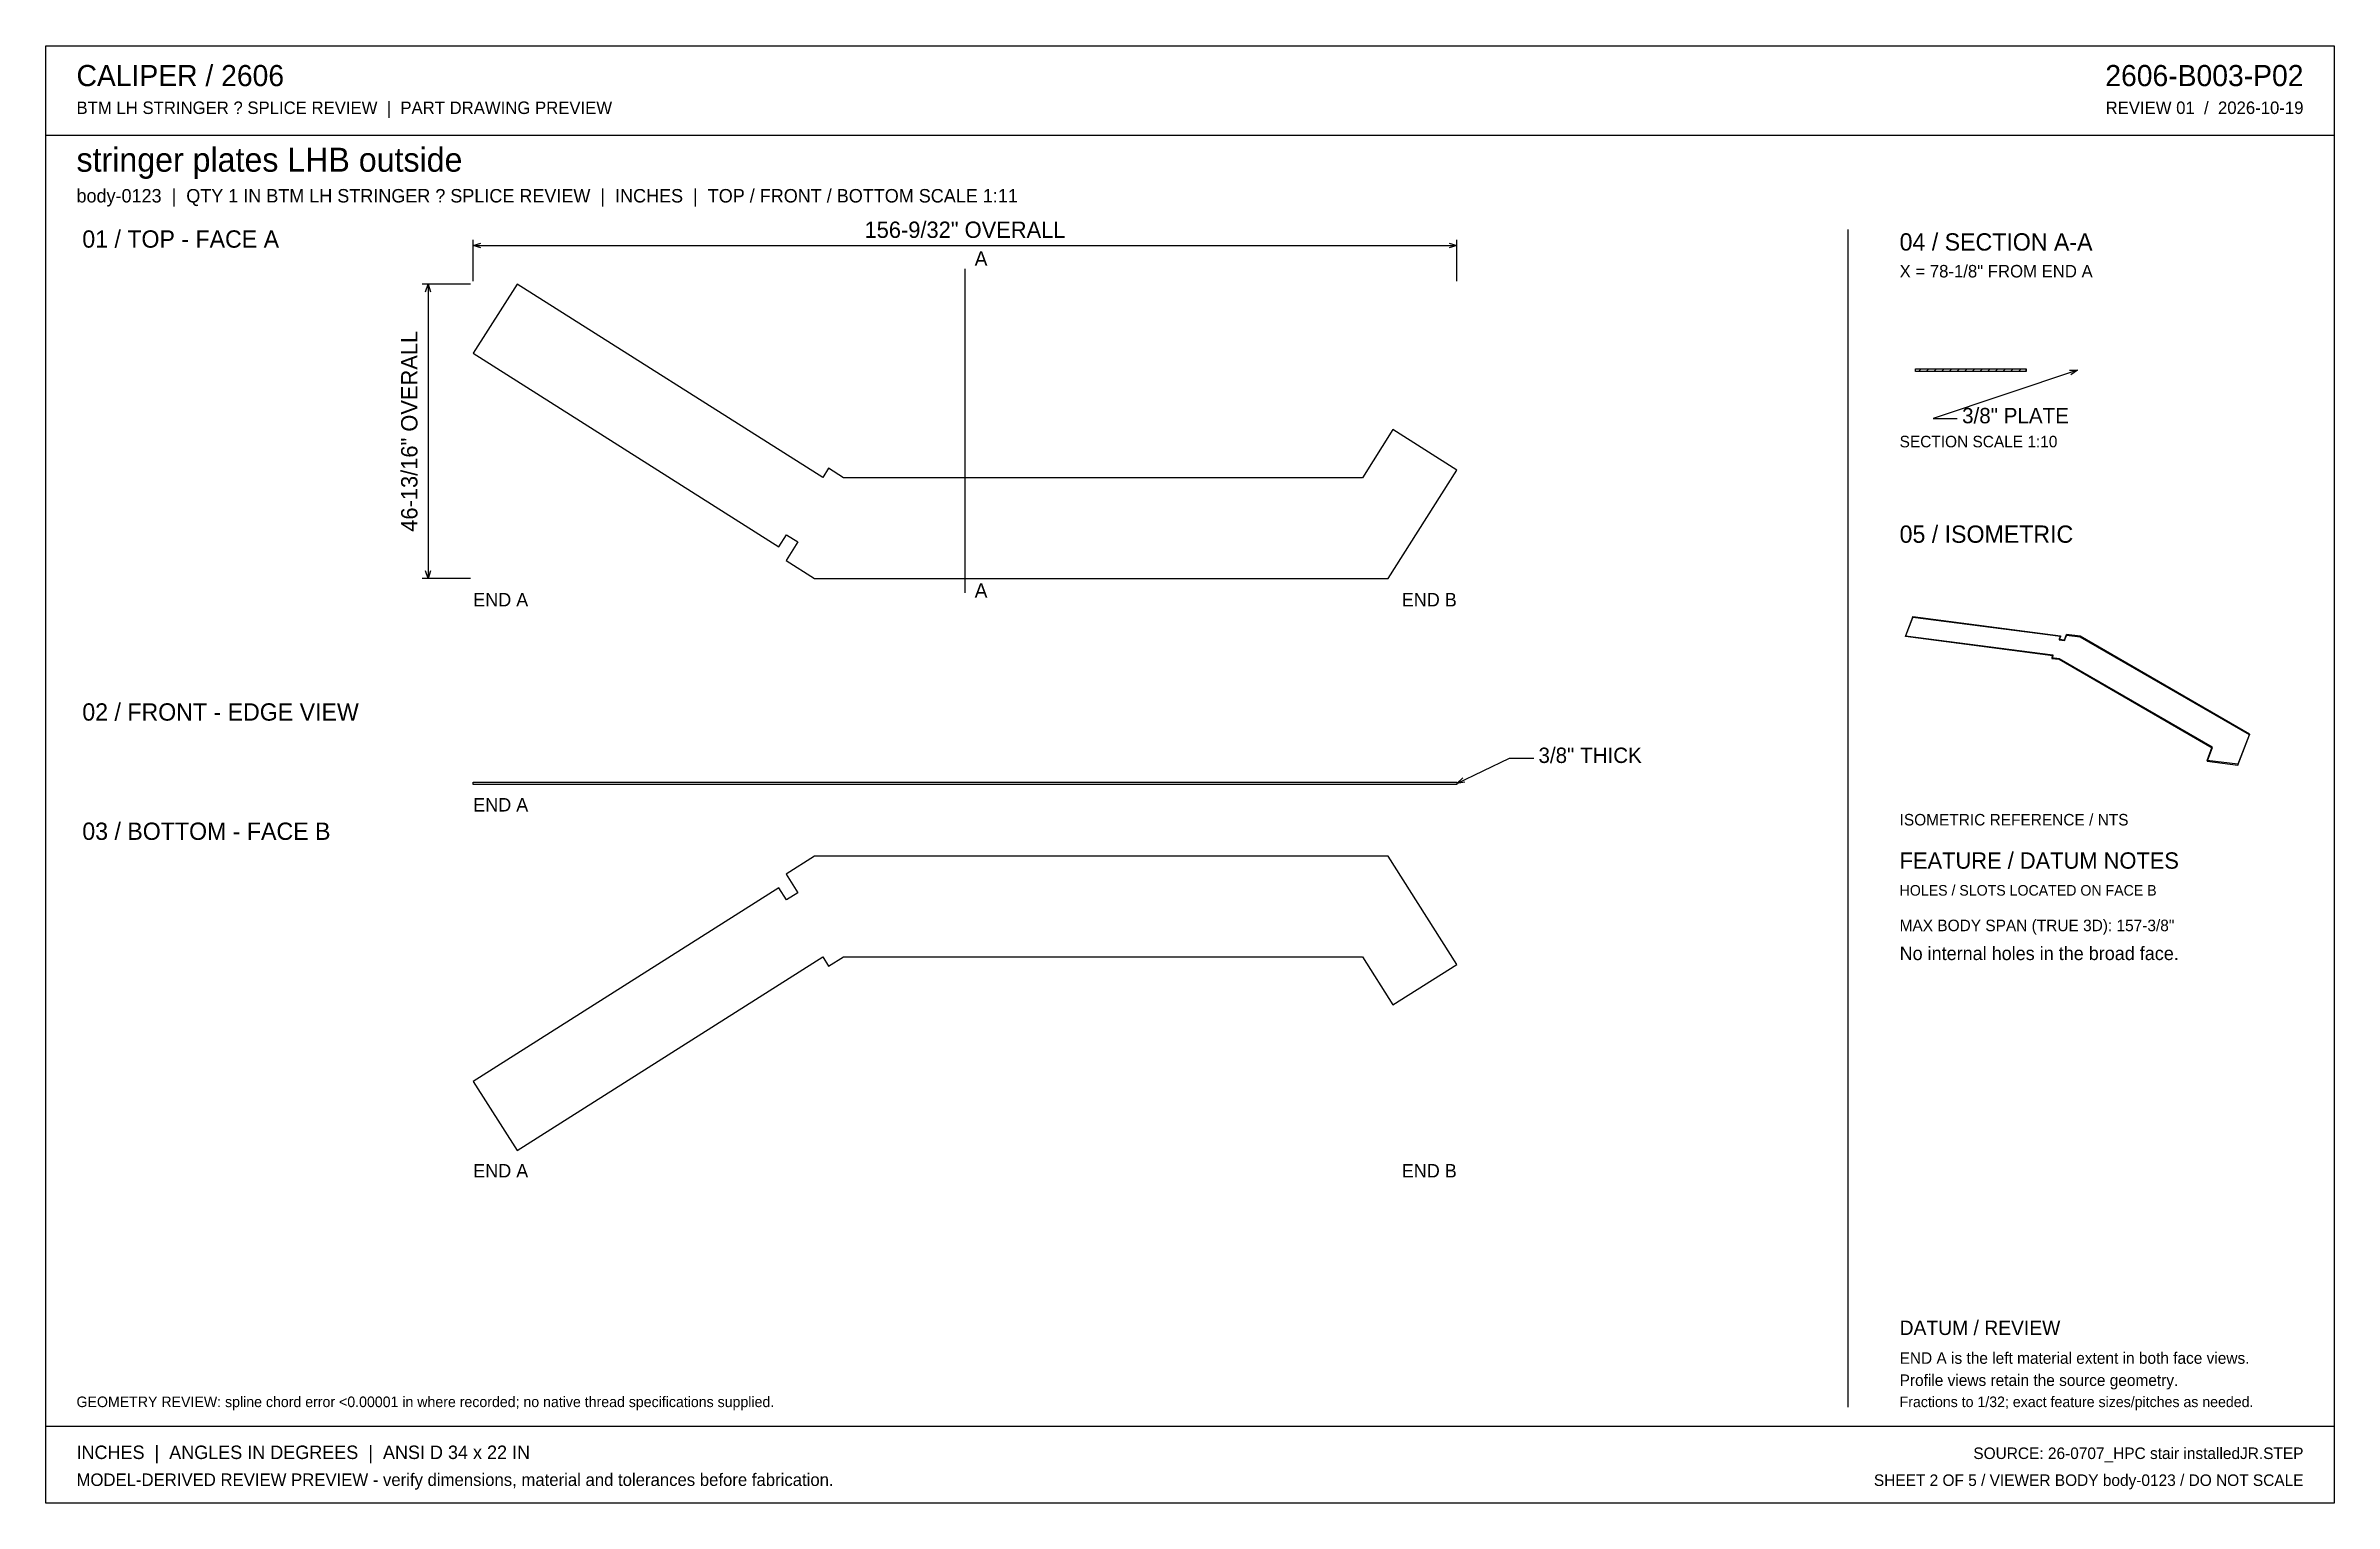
# Model space of a CAD drawing. Header units: inches. Extents: x 5 to 369, y 5 to 237.
import ezdxf
from ezdxf.enums import TextEntityAlignment as Align

# ---------------------------------------------------------------- set-up
doc = ezdxf.new("R2010")
doc.units = ezdxf.units.IN
doc.header["$MEASUREMENT"] = 0

msp = doc.modelspace()

# ---------------------------------------------------------------- linework, layer by layer
at = {"layer": 'ANNOTATION'}
for p, q in [((73.11, 199.4), (73.11, 205.97)), ((73.11, 205.05), (74.34, 205.43)), ((73.11, 205.05), (229.39, 205.05)), ((74.34, 204.67), (73.11, 205.05)), ((228.16, 205.43), (229.39, 205.05)), ((229.39, 205.05), (228.16, 204.67)), ((229.39, 199.4), (229.39, 205.97)), ((151.25, 201.38), (151.25, 149.85)), ((72.66, 198.94), (65.02, 198.94)), ((65.55, 197.72), (65.93, 198.94)), ((65.93, 198.94), (65.93, 152.14)), ((65.93, 198.94), (66.32, 197.72)), ((328.01, 185.27), (305.1, 177.57)), ((326.73, 185.24), (328.01, 185.27)), ((328.01, 185.27), (326.98, 184.51)), ((305.1, 177.57), (308.92, 177.57)), ((65.93, 152.14), (65.55, 153.37)), ((66.32, 153.37), (65.93, 152.14)), ((72.66, 152.14), (65.02, 152.14)), ((229.39, 119.59), (237.79, 123.6)), ((229.39, 119.59), (230.33, 120.46)), ((237.79, 123.6), (241.61, 123.6)), ((230.65, 119.77), (229.39, 119.59))]:
    msp.add_line(p, q, dxfattribs=at)
at = {"layer": 'OUTLINE'}
for p, q in [((5.19, 236.81), (368.81, 236.81)), ((5.19, 5.19), (5.19, 236.81)), ((368.81, 236.81), (368.81, 5.19)), ((5.19, 222.6), (368.81, 222.6)), ((291.5, 207.63), (291.5, 20.47)), ((80.07, 198.94), (73.11, 187.96)), ((128.65, 168.18), (80.07, 198.94)), ((73.11, 187.96), (121.69, 157.19)), ((302.28, 185.47), (319.88, 185.47)), ((302.28, 185.06), (302.28, 185.47)), ((302.73, 185.06), (303.15, 185.47)), ((303.96, 185.06), (304.37, 185.47)), ((305.18, 185.06), (305.59, 185.47)), ((306.4, 185.06), (306.81, 185.47)), ((307.62, 185.06), (308.04, 185.47)), ((308.84, 185.06), (309.26, 185.47)), ((310.07, 185.06), (310.48, 185.47)), ((311.29, 185.06), (311.7, 185.47)), ((312.51, 185.06), (312.92, 185.47)), ((313.73, 185.06), (314.15, 185.47)), ((314.96, 185.06), (315.37, 185.47)), ((316.18, 185.06), (316.59, 185.47)), ((317.4, 185.06), (317.81, 185.47)), ((318.62, 185.06), (319.04, 185.47)), ((319.84, 185.06), (319.88, 185.47)), ((319.88, 185.47), (319.88, 185.06)), ((319.88, 185.06), (302.28, 185.06)), ((219.25, 175.8), (214.4, 168.14)), ((229.39, 169.38), (219.25, 175.8)), ((129.58, 169.66), (128.65, 168.18)), ((131.97, 168.14), (129.58, 169.66)), ((214.4, 168.14), (131.97, 168.14)), ((218.47, 152.14), (229.39, 169.38)), ((121.69, 157.19), (122.9, 159.1)), ((124.69, 157.96), (122.82, 155)), ((122.9, 159.1), (124.69, 157.96)), ((122.82, 155), (127.33, 152.14)), ((127.33, 152.14), (218.47, 152.14)), ((301.86, 146.09), (300.67, 143.04)), ((300.67, 142.91), (301.86, 145.97)), ((301.86, 146.09), (325.29, 143.06)), ((301.86, 146.09), (301.86, 145.97)), ((325.29, 142.93), (301.86, 145.97)), ((300.67, 143.04), (324.1, 140)), ((300.67, 143.04), (300.67, 142.91)), ((324.1, 139.87), (300.67, 142.91)), ((325.29, 143.06), (325.08, 142.53)), ((325.29, 142.93), (325.08, 142.4)), ((325.08, 142.53), (325.08, 142.4)), ((325.08, 142.53), (325.95, 142.42)), ((325.08, 142.4), (325.95, 142.29)), ((325.29, 143.06), (325.29, 142.93)), ((325.95, 142.42), (326.27, 143.24)), ((325.95, 142.29), (326.27, 143.11)), ((325.95, 142.42), (325.95, 142.29)), ((328.45, 142.96), (326.27, 143.24)), ((326.27, 143.11), (326.27, 143.24)), ((328.45, 142.83), (326.27, 143.11)), ((355.36, 127.42), (328.45, 142.96)), ((328.45, 142.96), (328.45, 142.83)), ((355.36, 127.29), (328.45, 142.83)), ((324.1, 140), (323.94, 139.59)), ((324.1, 139.87), (323.94, 139.46)), ((323.94, 139.59), (323.94, 139.46)), ((323.94, 139.59), (325.09, 139.44)), ((323.94, 139.46), (325.09, 139.31)), ((324.1, 140), (324.1, 139.87)), ((325.09, 139.44), (325.09, 139.31)), ((325.09, 139.44), (349.43, 125.38)), ((325.09, 139.31), (349.43, 125.25)), ((355.36, 127.42), (353.49, 122.62)), ((353.49, 122.49), (355.36, 127.29)), ((355.36, 127.42), (355.36, 127.29)), ((348.6, 123.25), (349.43, 125.38)), ((349.43, 125.25), (348.6, 123.12)), ((349.43, 125.25), (349.43, 125.38)), ((353.49, 122.62), (348.6, 123.25)), ((348.6, 123.25), (348.6, 123.12)), ((348.6, 123.12), (353.49, 122.49)), ((353.49, 122.62), (353.49, 122.49)), ((73.11, 119.78), (229.39, 119.78)), ((73.11, 119.4), (73.11, 119.78)), ((229.39, 119.4), (73.11, 119.4)), ((229.39, 119.78), (229.39, 119.4)), ((127.33, 108.04), (122.82, 105.18)), ((218.47, 108.04), (127.33, 108.04)), ((229.39, 90.8), (218.47, 108.04)), ((121.69, 102.99), (73.11, 72.22)), ((122.9, 101.09), (121.69, 102.99)), ((122.82, 105.18), (124.69, 102.22)), ((124.69, 102.22), (122.9, 101.09)), ((80.07, 61.24), (128.65, 92)), ((128.65, 92), (129.58, 90.52)), ((129.58, 90.52), (131.97, 92.04)), ((131.97, 92.04), (214.4, 92.04)), ((214.4, 92.04), (219.25, 84.38)), ((219.25, 84.38), (229.39, 90.8)), ((73.11, 72.22), (80.07, 61.24)), ((5.19, 17.42), (368.81, 17.42)), ((368.81, 5.19), (5.19, 5.19))]:
    msp.add_line(p, q, dxfattribs=at)

# ---------------------------------------------------------------- texts
at = {"layer": 'ANNOTATION'}
for s, height, p in [('CALIPER / 2606', 3.3611, (10.08, 230.39)), ('BTM LH STRINGER ? SPLICE REVIEW  |  PART DRAWING PREVIEW', 1.9861, (10.08, 225.96)), ('stringer plates LHB outside', 3.8194, (10.08, 216.79)), ('body-0123  |  QTY 1 IN BTM LH STRINGER ? SPLICE REVIEW  |  INCHES  |  TOP / FRONT / BOTTOM SCALE 1:11', 2.13889, (10.08, 211.9)), ('01 / TOP - FACE A', 2.75, (11, 204.72)), ('A', 2.29, (152.78, 201.84)), ('04 / SECTION A-A', 2.75, (299.75, 204.26)), ('X = 78-1/8" FROM END A', 1.9861, (299.75, 199.99)), ('3/8" PLATE', 2.444, (309.68, 176.81)), ('SECTION SCALE 1:10', 1.8333, (299.75, 172.99)), ('05 / ISOMETRIC', 2.75, (299.75, 157.82)), ('END A', 2.139, (73.11, 147.71)), ('A', 2.29, (152.78, 149.09)), ('02 / FRONT - EDGE VIEW', 2.75, (11, 129.56)), ('3/8" THICK', 2.444, (242.37, 122.83)), ('END A', 2.139, (73.11, 115.12)), ('03 / BOTTOM - FACE B', 2.75, (11, 110.61)), ('ISOMETRIC REFERENCE / NTS', 1.8333, (299.75, 112.9)), ('FEATURE / DATUM NOTES', 2.5972, (299.75, 106.03)), ('HOLES / SLOTS LOCATED ON FACE B', 1.6806, (299.75, 101.75)), ('MAX BODY SPAN (TRUE 3D): 157-3/8"', 1.8333, (299.75, 96.1)), ('No internal holes in the broad face.', 2.1389, (299.75, 91.51)), ('END A', 2.139, (73.11, 56.96)), ('DATUM / REVIEW', 2.2917, (299.75, 31.93)), ('END A is the left material extent in both face views.', 1.8333, (299.75, 27.35)), ('Profile views retain the source geometry.', 1.8333, (299.75, 23.83)), ('GEOMETRY REVIEW: spline chord error <0.00001 in where recorded; no native thread specifications supplied.', 1.68056, (10.08, 20.47)), ('Fractions to 1/32; exact feature sizes/pitches as needed.', 1.6806, (299.75, 20.47)), ('INCHES  |  ANGLES IN DEGREES  |  ANSI D 34 x 22 IN', 2.1389, (10.08, 12.22)), ('MODEL-DERIVED REVIEW PREVIEW - verify dimensions, material and tolerances before fabrication.', 1.9861, (10.08, 7.94))]:
    msp.add_text(s, height=height, dxfattribs=at).set_placement(p)
for s, height, p in [('2606-B003-P02', 3.3611, (363.92, 230.39)), ('REVIEW 01  /  2026-10-19', 1.9861, (363.92, 225.96)), ('END B', 2.139, (229.39, 147.71)), ('END B', 2.139, (229.39, 56.96)), ('SOURCE: 26-0707_HPC stair installedJR.STEP', 1.8333, (363.92, 12.22)), ('SHEET 2 OF 5 / VIEWER BODY body-0123 / DO NOT SCALE', 1.8333, (363.92, 7.94))]:
    msp.add_text(s, height=height, dxfattribs=at).set_placement(p, align=Align.RIGHT)
msp.add_text('156-9/32" OVERALL', height=2.5972, dxfattribs=at).set_placement((151.25, 206.27), align=Align.CENTER)
msp.add_text('46-13/16" OVERALL', height=2.5972, rotation=90, dxfattribs=at).set_placement((64.25, 175.54), align=Align.CENTER)

doc.saveas('drawing.dxf')
